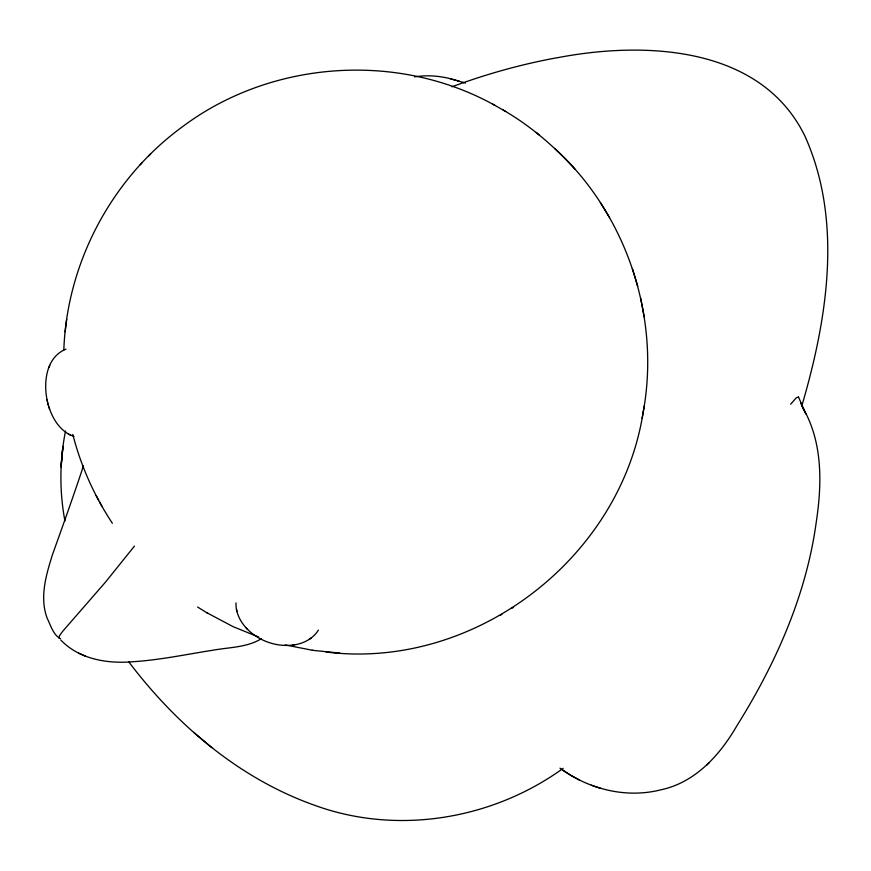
<?xml version="1.0" encoding="UTF-8"?>
<svg xmlns="http://www.w3.org/2000/svg" width="871" height="871" viewBox="0 0 871 871"><rect width="100%" height="100%" fill="white"/><g stroke="black" fill="none" stroke-linecap="round" stroke-linejoin="round"><path stroke-width="1.31" d="M65.532 431.036C59.555 460.628 59.38 491.418 64.944 521.087M63.823 350.011C66.871 262.585 111.956 177.945 182.758 126.535C271.36 60.208 398.199 51.378 494.88 105.358M236.008 602.895C235.606 612.324 240.048 621.382 246.384 628.143M61.046 467.019L62.962 446.333L61.264 464.57M65.14 331.786L65.913 325.656M65.946 325.329L66.719 319.2M643.234 411.918C660.686 316.63 626.282 213.754 554.653 148.44M326.048 652.02C473.922 670.485 620.25 558.888 643.157 412.321M642.112 418.298L644.279 405.93M801.821 405.897C827.189 319.363 843.215 221.299 804.913 136.083C760.775 45.575 644.366 41.155 558.18 57.584L555.589 58.009C520.292 64.53 485.67 74.318 452.005 86.773M65.946 349.14C44.748 357.698 42.821 385.853 48.319 405.113M49.484 366.005L49.756 365.33M48.874 367.529L49.157 366.833M82.386 468.293L83.453 466.007M83.355 466.225C73.512 495.947 62.93 525.485 52.347 554.99C46.109 575.1 39.478 597.234 47.056 617.964C50.464 624.747 53.251 635.155 60.578 638.77M318.405 630.071C313.277 638.585 303.685 643.506 294.06 644.91M134.472 546.106L105.424 582.198L62.462 631.573L59.359 635.939L59.119 638.149M790.661 404.188L796.432 397.666L798.555 397.143M140.079 164.826L141.908 162.942M148.821 155.735L150.585 153.917M559.977 768.168C588.415 789.115 625.803 798.598 660.436 789.921C695.189 782.713 720.012 755.059 736.986 725.597C775.8 663.55 806.372 594.991 816.269 522.001C822.061 483.699 822.834 442.109 802.724 407.595L806.056 414.15M706.74 765.097L709.244 762.604M309.292 639.325L311.176 638.018M563.156 768.331C492.159 819.763 396.501 835.55 313.767 804.978C238.872 778.184 176.051 724.465 128.57 661.601M500.4 615.209L501.936 614.284M511.93 608.219L513.563 607.239M261.354 638.737C246.929 647.545 229.367 647.251 213.221 650.169C186.742 654.306 160.427 659.902 133.644 661.688C108.015 663.985 79.403 659.467 60.872 640.109M245.764 627.49C257.435 640.359 275.552 647.153 292.808 645.084M292.384 645.15L294.529 644.845M414.585 76.888C429.588 74.427 444.918 76.408 459.224 81.319L457.667 80.894L465.484 83.061M285.144 644.921L312.7 650.31M312.297 650.289L339.864 653.087M463.579 82.56L463.002 82.407M450.666 78.956L456.317 80.491M73.904 436.349L69.767 434.705M591.333 785.185L600.925 788.451M258.698 637.039L233.265 626.739L206.786 612.716M78.717 653.174L85.206 656.048M48.014 404.013C51.28 415.946 57.802 427.966 68.874 434.237M68.504 434.041L70.116 434.879M571.049 775.44L579.574 780.078M503.09 110.007C530.112 125.544 553.989 146.088 574.936 169.083M492.507 104.041L505.692 111.455M197.586 607.033L207.951 613.434M562.274 769.779L570.222 774.94M193.732 732.359L211.86 747.645M536.177 132.403L538.986 134.853M246.961 628.753L247.56 629.395M112.381 523.286C94.406 496.111 80.872 465.996 72.805 434.433M609.569 217.663L600.337 202.54M96.169 495.643L98.63 500.215M99.403 501.576L101.82 506.084M805.381 412.832L798.435 396.893M800.591 402.62L802.844 407.966M49.636 409.228L48.689 406.376M637.724 286.254L632.368 268.562M47.687 402.729L47.415 401.618M236.422 609.145L236.629 610.103M236.738 610.604L236.945 611.551M47.012 399.756L47.132 400.312M640.751 298.568L644.181 316.957"/></g></svg>
